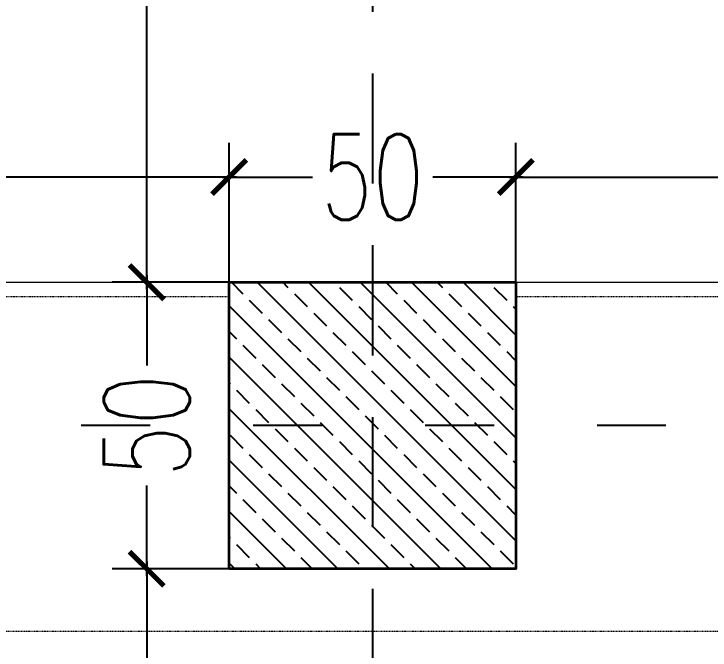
# Model space of a CAD drawing. Header units: centimetres. Extents: x -3207095 to 15275363, y -32656 to 4798027.
# Drawn here: x 682389.2 to 682510.7, y 4437912.7 to 4438023.8 of the extents above; entities that cross this region are included whole.
import ezdxf

# ---------------------------------------------------------------- set-up
doc = ezdxf.new("R2010")
doc.units = ezdxf.units.CM
for name, pattern in [('ACAD_ISO03W100', [30, 12, -18]), ('DASHED2', [0.375, 0.25, -0.125]), ('DUZ', [500, 500])]:
    doc.linetypes.add(name, pattern=pattern)
doc.layers.get('0').update_dxf_attribs({"color": 1, "linetype": 'DUZ'})
doc.layers.add('DIM', color=1, linetype='DUZ')
doc.layers.add('KOLTAR_F', color=145, linetype='Continuous')
doc.layers.add('Fix & Furniture', color=144, linetype='Continuous', lineweight=13)
doc.layers.add('KOLON_F', color=3, linetype='Continuous', lineweight=35)
doc.styles.add('DIM', font='ROMANSTW.SHX', dxfattribs={"width": 0.7})
doc.dimstyles.new('1_100', dxfattribs={"dimtxt": 15, "dimasz": 6, "dimexe": 6, "dimexo": 0, "dimgap": 2, "dimtad": 0, "dimdec": 1, "dimzin": 11, "dimdsep": 46, "dimtxsty": 'DIM', "dimblk": 'ARCHTICK', "dimcen": 3, "dimdle": 1.25, "dimclrt": 2, "dimadec": 0, "dimazin": 0, "dimtfac": 1.25, "dimtdec": 1, "dimtix": 1, "dimtofl": 0, "dimtmove": 1, "dimatfit": 3, "dimldrblk": 'ARCHTICK', "dimfxl": 20, "dimfxlon": 1, "dimtolj": 1, "dimtzin": 0, "dimarcsym": 0})

# ---------------------------------------------------------------- blocks, each defined once
blk = doc.blocks.new('_ArchTick')
at = {"color": 0, "linetype": 'ByBlock', "const_width": 0.15}
blk.add_lwpolyline([(-0.5, -0.5), (0.5, 0.5)], dxfattribs=at)
blk = doc.blocks.new('*D5686')
at = {"layer": 'Defpoints', "color": 0, "linetype": 'Continuous', "lineweight": 5, "transparency": 16777216}
for p in [(682417.89, 4438241.43), (682412.39, 4437976.93), (682426.79, 4437976.93)]:
    blk.add_point(p, dxfattribs=at)
at = {"layer": 'DIM', "color": 0, "linetype": 'Continuous', "lineweight": -2, "transparency": 16777216}
for p, q in [((682412.39, 4438242.68), (682412.39, 4438132.18)), ((682417.89, 4438241.43), (682406.39, 4438241.43)), ((682412.39, 4437975.68), (682412.39, 4438086.18)), ((682426.79, 4437976.93), (682406.39, 4437976.93))]:
    blk.add_line(p, q, dxfattribs=at)
at = {"layer": 'DIM', "color": 0, "linetype": 'Continuous', "lineweight": -2, "transparency": 16777216, "xscale": 6, "yscale": 6, "zscale": 6}
for p, rotation in [((682412.39, 4438241.43), 90), ((682412.39, 4437976.93), 270)]:
    blk.add_blockref('_ArchTick', p, dxfattribs=dict(at, rotation=rotation))
at = {"layer": 'DIM', "color": 2, "linetype": 'Continuous', "lineweight": 5, "transparency": 16777216, "insert": (682412.39, 4438109.18), "char_height": 15, "attachment_point": 5, "rotation": 90, "style": 'DIM'}
blk.add_mtext('\\A1;264.5', dxfattribs=at)
blk = doc.blocks.new('*D5687')
at = {"layer": 'Defpoints', "color": 0, "linetype": 'Continuous', "lineweight": 5, "transparency": 16777216}
for p in [(682426.79, 4437976.93), (682412.39, 4437926.93), (682426.79, 4437926.93)]:
    blk.add_point(p, dxfattribs=at)
at = {"layer": 'DIM', "color": 0, "linetype": 'Continuous', "lineweight": -2, "transparency": 16777216}
for p, q in [((682412.39, 4437978.18), (682412.39, 4437962.43)), ((682426.79, 4437976.93), (682406.39, 4437976.93)), ((682412.39, 4437925.68), (682412.39, 4437941.43)), ((682426.79, 4437926.93), (682406.39, 4437926.93))]:
    blk.add_line(p, q, dxfattribs=at)
at = {"layer": 'DIM', "color": 0, "linetype": 'Continuous', "lineweight": -2, "transparency": 16777216, "xscale": 6, "yscale": 6, "zscale": 6}
for p, rotation in [((682412.39, 4437976.93), 90), ((682412.39, 4437926.93), 270)]:
    blk.add_blockref('_ArchTick', p, dxfattribs=dict(at, rotation=rotation))
at = {"layer": 'DIM', "color": 2, "linetype": 'Continuous', "lineweight": 5, "transparency": 16777216, "insert": (682412.39, 4437951.93), "char_height": 15, "attachment_point": 5, "rotation": 90, "style": 'DIM'}
blk.add_mtext('\\A1;50', dxfattribs=at)
blk = doc.blocks.new('*D4579')
at = {"layer": 'Defpoints', "color": 0, "linetype": 'Continuous', "lineweight": 5, "transparency": 16777216}
for p in [(682426.79, 4437926.93), (682412.39, 4437236.93), (682426.79, 4437236.93)]:
    blk.add_point(p, dxfattribs=at)
at = {"layer": 'DIM', "color": 0, "linetype": 'Continuous', "lineweight": -2, "transparency": 16777216}
for p, q in [((682412.39, 4437928.18), (682412.39, 4437597.43)), ((682426.79, 4437926.93), (682406.39, 4437926.93)), ((682412.39, 4437235.68), (682412.39, 4437566.43)), ((682426.79, 4437236.93), (682406.39, 4437236.93))]:
    blk.add_line(p, q, dxfattribs=at)
at = {"layer": 'DIM', "color": 0, "linetype": 'Continuous', "lineweight": -2, "transparency": 16777216, "xscale": 6, "yscale": 6, "zscale": 6}
for p, rotation in [((682412.39, 4437926.93), 90), ((682412.39, 4437236.93), 270)]:
    blk.add_blockref('_ArchTick', p, dxfattribs=dict(at, rotation=rotation))
at = {"layer": 'DIM', "color": 2, "linetype": 'Continuous', "lineweight": 5, "transparency": 16777216, "insert": (682412.39, 4437581.93), "char_height": 15, "attachment_point": 5, "rotation": 90, "style": 'DIM'}
blk.add_mtext('\\A1;690', dxfattribs=at)
blk = doc.blocks.new('*D4580')
at = {"layer": 'Defpoints', "color": 0, "linetype": 'Continuous', "lineweight": 5, "transparency": 16777216}
for p in [(682376.95, 4438241.43), (682406.39, 4438241.43), (682412.39, 4436836.93)]:
    blk.add_point(p, dxfattribs=at)
at = {"layer": 'DIM', "color": 0, "linetype": 'Continuous', "lineweight": -2, "transparency": 16777216}
for p, q in [((682376.95, 4438242.68), (682376.95, 4437566.18)), ((682396.95, 4438241.43), (682370.95, 4438241.43)), ((682376.95, 4436835.68), (682376.95, 4437512.18)), ((682396.95, 4436836.93), (682370.95, 4436836.93))]:
    blk.add_line(p, q, dxfattribs=at)
at = {"layer": 'DIM', "color": 0, "linetype": 'Continuous', "lineweight": -2, "transparency": 16777216, "xscale": 6, "yscale": 6, "zscale": 6}
for p, rotation in [((682376.95, 4438241.43), 90), ((682376.95, 4436836.93), 270)]:
    blk.add_blockref('_ArchTick', p, dxfattribs=dict(at, rotation=rotation))
at = {"layer": 'DIM', "color": 2, "linetype": 'Continuous', "lineweight": 5, "transparency": 16777216, "insert": (682376.95, 4437539.18), "char_height": 15, "attachment_point": 5, "rotation": 90, "style": 'DIM'}
blk.add_mtext('\\A1;1404.5', dxfattribs=at)
blk = doc.blocks.new('*D5691')
at = {"layer": 'Defpoints', "color": 0, "linetype": 'Continuous', "lineweight": 5, "transparency": 16777216}
for p in [(682426.79, 4437995.31), (681956.79, 4437976.93), (682426.79, 4437976.93)]:
    blk.add_point(p, dxfattribs=at)
at = {"layer": 'DIM', "color": 0, "linetype": 'Continuous', "lineweight": -2, "transparency": 16777216}
for p, q in [((681956.79, 4437976.93), (681956.79, 4438001.31)), ((682426.79, 4437976.93), (682426.79, 4438001.31)), ((681955.54, 4437995.31), (682176.29, 4437995.31)), ((682428.04, 4437995.31), (682207.29, 4437995.31))]:
    blk.add_line(p, q, dxfattribs=at)
at = {"layer": 'DIM', "color": 0, "linetype": 'Continuous', "lineweight": -2, "transparency": 16777216, "xscale": 6, "yscale": 6, "zscale": 6, "rotation": 180}
blk.add_blockref('_ArchTick', (681956.79, 4437995.31), dxfattribs=at)
at = {"layer": 'DIM', "color": 0, "linetype": 'Continuous', "lineweight": -2, "transparency": 16777216, "xscale": 6, "yscale": 6, "zscale": 6}
blk.add_blockref('_ArchTick', (682426.79, 4437995.31), dxfattribs=at)
at = {"layer": 'DIM', "color": 2, "linetype": 'Continuous', "lineweight": 5, "transparency": 16777216, "insert": (682191.79, 4437995.31), "char_height": 15, "attachment_point": 5, "style": 'DIM'}
blk.add_mtext('\\A1;470', dxfattribs=at)
blk = doc.blocks.new('*D5692')
at = {"layer": 'Defpoints', "color": 0, "linetype": 'Continuous', "lineweight": 5, "transparency": 16777216}
for p in [(682476.79, 4437995.31), (682426.79, 4437976.93), (682476.79, 4437976.93)]:
    blk.add_point(p, dxfattribs=at)
at = {"layer": 'DIM', "color": 0, "linetype": 'Continuous', "lineweight": -2, "transparency": 16777216}
for p, q in [((682426.79, 4437976.93), (682426.79, 4438001.31)), ((682476.79, 4437976.93), (682476.79, 4438001.31)), ((682425.54, 4437995.31), (682441.29, 4437995.31)), ((682478.04, 4437995.31), (682462.29, 4437995.31))]:
    blk.add_line(p, q, dxfattribs=at)
at = {"layer": 'DIM', "color": 0, "linetype": 'Continuous', "lineweight": -2, "transparency": 16777216, "xscale": 6, "yscale": 6, "zscale": 6, "rotation": 180}
blk.add_blockref('_ArchTick', (682426.79, 4437995.31), dxfattribs=at)
at = {"layer": 'DIM', "color": 0, "linetype": 'Continuous', "lineweight": -2, "transparency": 16777216, "xscale": 6, "yscale": 6, "zscale": 6}
blk.add_blockref('_ArchTick', (682476.79, 4437995.31), dxfattribs=at)
at = {"layer": 'DIM', "color": 2, "linetype": 'Continuous', "lineweight": 5, "transparency": 16777216, "insert": (682451.79, 4437995.31), "char_height": 15, "attachment_point": 5, "style": 'DIM'}
blk.add_mtext('\\A1;50', dxfattribs=at)
blk = doc.blocks.new('*D4581')
at = {"layer": 'Defpoints', "color": 0, "linetype": 'Continuous', "lineweight": 5, "transparency": 16777216}
for p in [(682946.79, 4437995.31), (682476.79, 4437976.93), (682946.79, 4437976.93)]:
    blk.add_point(p, dxfattribs=at)
at = {"layer": 'DIM', "color": 0, "linetype": 'Continuous', "lineweight": -2, "transparency": 16777216}
for p, q in [((682476.79, 4437976.93), (682476.79, 4438001.31)), ((682946.79, 4437976.93), (682946.79, 4438001.31)), ((682475.54, 4437995.31), (682696.29, 4437995.31)), ((682948.04, 4437995.31), (682727.29, 4437995.31))]:
    blk.add_line(p, q, dxfattribs=at)
at = {"layer": 'DIM', "color": 0, "linetype": 'Continuous', "lineweight": -2, "transparency": 16777216, "xscale": 6, "yscale": 6, "zscale": 6, "rotation": 180}
blk.add_blockref('_ArchTick', (682476.79, 4437995.31), dxfattribs=at)
at = {"layer": 'DIM', "color": 0, "linetype": 'Continuous', "lineweight": -2, "transparency": 16777216, "xscale": 6, "yscale": 6, "zscale": 6}
blk.add_blockref('_ArchTick', (682946.79, 4437995.31), dxfattribs=at)
at = {"layer": 'DIM', "color": 2, "linetype": 'Continuous', "lineweight": 5, "transparency": 16777216, "insert": (682711.79, 4437995.31), "char_height": 15, "attachment_point": 5, "style": 'DIM'}
blk.add_mtext('\\A1;470', dxfattribs=at)
blk = doc.blocks.new('*D5819')
at = {"layer": 'Defpoints', "color": 0, "linetype": 'Continuous', "lineweight": 5, "transparency": 16777216}
for p in [(691256.93, 4438668.74), (0, 4437978.74), (691238.54, 4437978.74)]:
    blk.add_point(p, dxfattribs=at)
at = {"layer": 'DIM', "color": 0, "linetype": 'Continuous', "lineweight": -2, "transparency": 16777216}
for p, q in [((691238.54, 4438669.99), (691238.54, 4438339.24)), ((691256.93, 4438668.74), (691232.54, 4438668.74)), ((691238.54, 4437977.49), (691238.54, 4438308.24)), ((691218.54, 4437978.74), (691244.54, 4437978.74))]:
    blk.add_line(p, q, dxfattribs=at)
at = {"layer": 'DIM', "color": 0, "linetype": 'Continuous', "lineweight": -2, "transparency": 16777216, "xscale": 6, "yscale": 6, "zscale": 6}
for p, rotation in [((691238.54, 4438668.74), 90), ((691238.54, 4437978.74), 270)]:
    blk.add_blockref('_ArchTick', p, dxfattribs=dict(at, rotation=rotation))
at = {"layer": 'DIM', "color": 2, "linetype": 'Continuous', "lineweight": 5, "transparency": 16777216, "insert": (691238.54, 4438323.74), "char_height": 15, "attachment_point": 5, "rotation": 90, "style": 'DIM'}
blk.add_mtext('\\A1;690', dxfattribs=at)

msp = doc.modelspace()

# ---------------------------------------------------------------- hatches: boundary and pattern name
at = {"layer": 'KOLTAR_F'}
h = msp.add_hatch(dxfattribs=at)
h.set_pattern_fill('ANSI33', color=256, angle=90, style=0)
h.set_pattern_definition([(135, (5186839.261, 3777343.4494), (-4.4901280605, -4.4901280605), []), (135, (5186839.261, 3777347.9395), (-4.4901280605, -4.4901280605), [3.175, -1.5875])])
h.paths.add_polyline_path([(682426.79, 4437926.93), (682426.79, 4437976.93), (682476.79, 4437976.93), (682476.79, 4437926.93)])

# ---------------------------------------------------------------- linework, layer by layer
at = {"color": 232, "linetype": 'ACAD_ISO03W100'}
for p, q in [((682451.79, 4439926.16), (682451.79, 4436667.31)), ((682451.79, 4439717.88), (682451.79, 4436459.03)), ((682451.79, 4439513.41), (682451.79, 4436254.56)), ((685862.98, 4437951.93), (681754.42, 4437951.93))]:
    msp.add_line(p, q, dxfattribs=at)
at = {"layer": 'Fix & Furniture'}
msp.add_line((682101.25, 4437976.93), (682802.34, 4437976.93), dxfattribs=at)
at = {"layer": 'Fix & Furniture', "linetype": 'DASHED2', "ltscale": 0.02}
for p, q in [((682426.79, 4437974.39), (682103.79, 4437974.39)), ((682799.8, 4437974.39), (682476.79, 4437974.39)), ((682799.8, 4437915.97), (682103.79, 4437915.97))]:
    msp.add_line(p, q, dxfattribs=at)
at = {"layer": 'KOLON_F'}
msp.add_lwpolyline([(682426.79, 4437926.93), (682426.79, 4437976.93), (682476.79, 4437976.93), (682476.79, 4437926.93)], close=True, dxfattribs=at)
msp.add_lwpolyline([(682426.79, 4437926.93), (682426.79, 4437976.93), (682476.79, 4437976.93), (682476.79, 4437926.93)], close=True, dxfattribs=at)

# ---------------------------------------------------------------- dimensions: what is measured, and where the dimension line sits
at = {"layer": 'DIM', "linetype": 'Continuous', "lineweight": 5}
for base, p1, p2, picture, middle in [((691238.54, 4437978.74), (691256.93, 4438668.74), (0, 4437978.74), '*D5819', (691238.54, 4438323.74)), ((682376.95, 4438241.43), (682412.39, 4436836.93), (682406.39, 4438241.43), '*D4580', (682376.95, 4437539.18)), ((682412.39, 4437976.93), (682417.89, 4438241.43), (682426.79, 4437976.93), '*D5686', (682412.39, 4438109.18)), ((682412.39, 4437926.93), (682426.79, 4437976.93), (682426.79, 4437926.93), '*D5687', (682412.39, 4437951.93)), ((682412.39, 4437236.93), (682426.79, 4437926.93), (682426.79, 4437236.93), '*D4579', (682412.39, 4437581.93))]:
    dim = msp.add_linear_dim(base=base, p1=p1, p2=p2, angle=90, dimstyle='1_100', dxfattribs=at)
    dim.commit()
    dim.dimension.update_dxf_attribs({"geometry": picture, "text_midpoint": middle})
for base, p1, p2, picture, middle in [((682426.79, 4437995.31), (681956.79, 4437976.93), (682426.79, 4437976.93), '*D5691', (682191.79, 4437995.31)), ((682476.79, 4437995.31), (682426.79, 4437976.93), (682476.79, 4437976.93), '*D5692', (682451.79, 4437995.31)), ((682946.79, 4437995.31), (682476.79, 4437976.93), (682946.79, 4437976.93), '*D4581', (682711.79, 4437995.31))]:
    dim = msp.add_linear_dim(base=base, p1=p1, p2=p2, dimstyle='1_100', dxfattribs=at)
    dim.commit()
    dim.dimension.update_dxf_attribs({"geometry": picture, "text_midpoint": middle})

doc.saveas('drawing.dxf')
